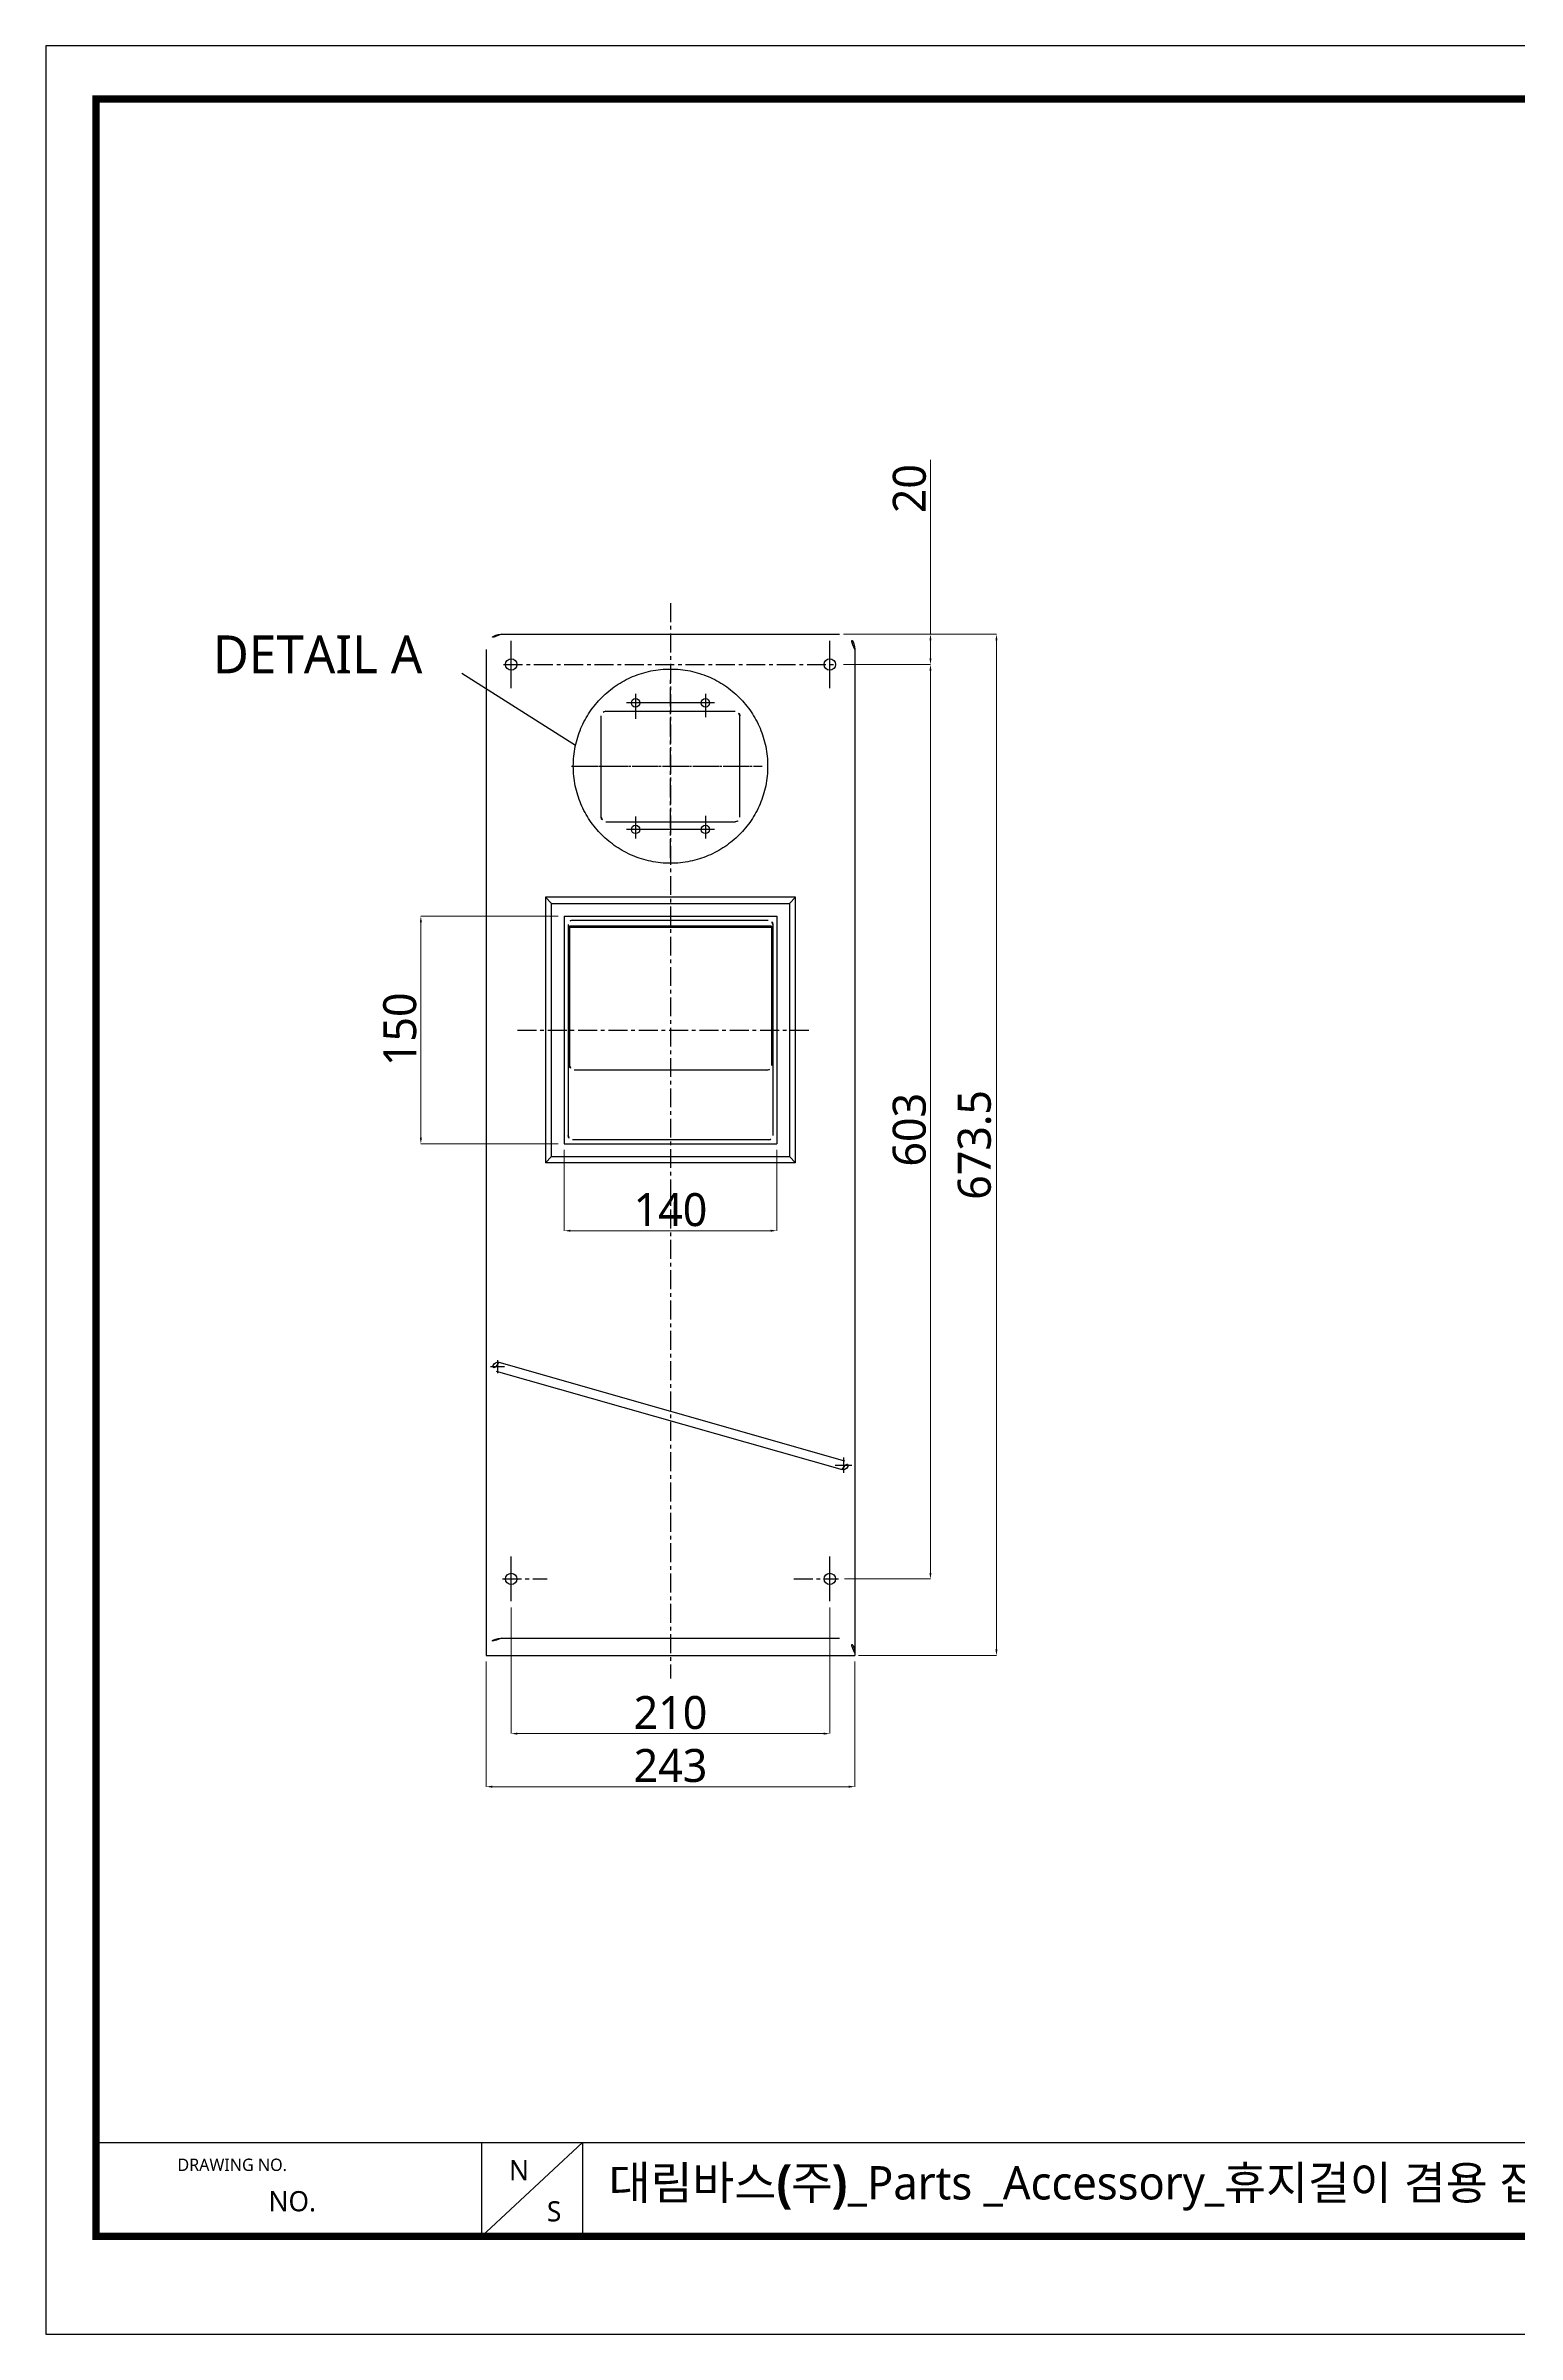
# Model space of a CAD drawing. Extents: x 16296660632 to 16296681112, y -37409619871 to -37409616634.
# Drawn here: x 16296679052 to 16296680022, y -37409618143 to -37409616634 of the extents above; entities that cross this region are included whole.
import ezdxf

# ---------------------------------------------------------------- set-up
doc = ezdxf.new("R2010")
doc.units = 0
doc.header["$LTSCALE"] = 10
doc.header["$MEASUREMENT"] = 0
doc.header["$PDMODE"] = 3
doc.header["$PDSIZE"] = -10
doc.linetypes.add('CENTER', pattern=[2, 1.25, -0.25, 0.25, -0.25])
doc.linetypes.add('PHANTOM', pattern=[25, 20, -1, 1, -1, 1, -1])
doc.layers.get('0').update_dxf_attribs({"linetype": 'CONTINUOUS'})
doc.layers.get('DEFPOINTS').update_dxf_attribs({"linetype": 'CONTINUOUS'})
doc.layers.add('center', color=1, linetype='CENTER')
doc.styles.add('Daelim Dimension', font='')
doc.styles.get('Daelim Dimension').set_extended_font_data('NanumGothic')
doc.dimstyles.new('DEFAULT', dxfattribs={"dimscale": 2, "dimtxt": 2, "dimasz": 2, "dimexe": 0, "dimexo": 2, "dimgap": 1, "dimtad": 1, "dimdec": 1, "dimzin": 9, "dimdsep": 46, "dimtxsty": 'Daelim Dimension', "dimcen": 0.5, "dimclrd": 252, "dimclre": 252, "dimclrt": 3, "dimadec": 1, "dimazin": 0, "dimtfac": 1, "dimtdec": 1, "dimtix": 1, "dimtmove": 0, "dimatfit": 3, "dimfxl": 1, "dimtolj": 1, "dimtzin": 1, "dimlwd": 9, "dimlwe": 9, "dimarcsym": 0})
doc.dimstyles.new('STANDARD$7', dxfattribs={"dimtxt": 3.5, "dimasz": 3, "dimexe": 1, "dimexo": 0.0625, "dimgap": 1, "dimtad": 1, "dimdec": 4, "dimzin": 0, "dimdsep": 46, "dimtxsty": 'Daelim Dimension', "dimcen": 1, "dimclrt": 2, "dimadec": 0, "dimazin": 0, "dimtfac": 1, "dimtdec": 4, "dimtofl": 0, "dimtmove": 0, "dimatfit": 3, "dimfxl": 1, "dimtolj": 1, "dimtzin": 0, "dimarcsym": 0})

# ---------------------------------------------------------------- blocks, each defined once
blk = doc.blocks.new('*D0')
at = {"color": 5, "lineweight": 9, "transparency": 16777216}
for p, q in [((16296679635.48057, -37409617022.3784), (16296679635.48057, -37409616907.35692)), ((16296679578.09681, -37409617022.3784), (16296679635.48057, -37409617022.3784)), ((16296679635.48057, -37409617038.3784), (16296679635.48057, -37409617026.3784)), ((16296679578.09681, -37409617042.3784), (16296679635.48057, -37409617042.3784))]:
    blk.add_line(p, q, dxfattribs=at)
at = {"color": 5, "transparency": 16777216}
for points in [[(16296679634.8139, -37409617026.3784), (16296679636.14724, -37409617026.3784), (16296679635.48057, -37409617022.3784)], [(16296679634.8139, -37409617038.3784), (16296679636.14724, -37409617038.3784), (16296679635.48057, -37409617042.3784)]]:
    blk.add_solid(points, dxfattribs=at)
at = {"layer": 'DEFPOINTS', "color": 0, "transparency": 16777216}
for p in [(16296679574.09681, -37409617022.3784), (16296679574.09681, -37409617042.3784), (16296679635.48057, -37409617042.3784)]:
    blk.add_point(p, dxfattribs=at)
at = {"color": 7, "transparency": 16777216, "insert": (16296679621.69351, -37409616926.3844), "char_height": 4, "attachment_point": 5, "rotation": 90, "style": 'Daelim Dimension'}
blk.add_mtext('\\A1;{\\H5.4348x;20}', dxfattribs=at)
blk = doc.blocks.new('*D1')
at = {"color": 5, "lineweight": 9, "transparency": 16777216}
for p, q in [((16296679578.09681, -37409617042.3784), (16296679635.48057, -37409617042.3784)), ((16296679635.48057, -37409617046.3784), (16296679635.48057, -37409617641.3784)), ((16296679578.82184, -37409617645.3784), (16296679635.48057, -37409617645.3784))]:
    blk.add_line(p, q, dxfattribs=at)
at = {"color": 5, "transparency": 16777216}
for points in [[(16296679634.8139, -37409617046.3784), (16296679636.14724, -37409617046.3784), (16296679635.48057, -37409617042.3784)], [(16296679634.8139, -37409617641.3784), (16296679636.14724, -37409617641.3784), (16296679635.48057, -37409617645.3784)]]:
    blk.add_solid(points, dxfattribs=at)
at = {"layer": 'DEFPOINTS', "color": 0, "transparency": 16777216}
for p in [(16296679574.09681, -37409617042.3784), (16296679574.82184, -37409617645.3784), (16296679635.48057, -37409617645.3784)]:
    blk.add_point(p, dxfattribs=at)
at = {"color": 7, "transparency": 16777216, "insert": (16296679621.63131, -37409617349.1284), "char_height": 4, "attachment_point": 5, "rotation": 90, "style": 'Daelim Dimension'}
blk.add_mtext('\\A1;{\\H5.4348x;603}', dxfattribs=at)
blk = doc.blocks.new('*D2')
at = {"color": 5, "lineweight": 9, "transparency": 16777216}
for p, q in [((16296679629.18389, -37409617022.3784), (16296679678.98845, -37409617022.3784)), ((16296679678.98845, -37409617026.3784), (16296679678.98845, -37409617691.8784)), ((16296679588.09681, -37409617695.8784), (16296679678.98845, -37409617695.8784))]:
    blk.add_line(p, q, dxfattribs=at)
at = {"color": 5, "transparency": 16777216}
for points in [[(16296679678.32179, -37409617026.3784), (16296679679.65512, -37409617026.3784), (16296679678.98845, -37409617022.3784)], [(16296679678.32179, -37409617691.8784), (16296679679.65512, -37409617691.8784), (16296679678.98845, -37409617695.8784)]]:
    blk.add_solid(points, dxfattribs=at)
at = {"layer": 'DEFPOINTS', "color": 0, "transparency": 16777216}
for p in [(16296679625.18389, -37409617022.3784), (16296679584.09681, -37409617695.8784), (16296679678.98845, -37409617695.8784)]:
    blk.add_point(p, dxfattribs=at)
at = {"color": 7, "transparency": 16777216, "insert": (16296679664.59494, -37409617359.1284), "char_height": 4, "attachment_point": 5, "rotation": 90, "style": 'Daelim Dimension'}
blk.add_mtext('\\A1;{\\H5.4348x;673.5}', dxfattribs=at)
blk = doc.blocks.new('*D3')
at = {"color": 5, "lineweight": 9, "transparency": 16777216}
for p, q in [((16296679359.096809, -37409617664.103439), (16296679359.096809, -37409617747.380234)), ((16296679569.096809, -37409617664.103439), (16296679569.096809, -37409617747.380234)), ((16296679363.096809, -37409617747.380234), (16296679565.096809, -37409617747.380234))]:
    blk.add_line(p, q, dxfattribs=at)
at = {"color": 5, "transparency": 16777216}
for points in [[(16296679363.096809, -37409617746.713562), (16296679363.096809, -37409617748.04689), (16296679359.096809, -37409617747.380234)], [(16296679565.096809, -37409617746.713562), (16296679565.096809, -37409617748.04689), (16296679569.096809, -37409617747.380234)]]:
    blk.add_solid(points, dxfattribs=at)
at = {"layer": 'DEFPOINTS', "color": 0, "transparency": 16777216}
for p in [(16296679359.096809, -37409617660.103439), (16296679569.096809, -37409617660.103439), (16296679569.096809, -37409617747.380234)]:
    blk.add_point(p, dxfattribs=at)
at = {"color": 7, "transparency": 16777216, "insert": (16296679464.096809, -37409617733.593163), "char_height": 4, "attachment_point": 5, "style": 'Daelim Dimension'}
blk.add_mtext('\\A1;{\\H5.4348x;210}', dxfattribs=at)
blk = doc.blocks.new('*D4')
at = {"color": 5, "lineweight": 9, "transparency": 16777216}
for p, q in [((16296679342.596809, -37409617699.878403), (16296679342.596809, -37409617782.35508)), ((16296679585.596809, -37409617699.878403), (16296679585.596809, -37409617782.35508)), ((16296679346.596809, -37409617782.35508), (16296679581.596809, -37409617782.35508))]:
    blk.add_line(p, q, dxfattribs=at)
at = {"color": 5, "transparency": 16777216}
for points in [[(16296679346.596809, -37409617781.688423), (16296679346.596809, -37409617783.021744), (16296679342.596809, -37409617782.35508)], [(16296679581.596809, -37409617781.688423), (16296679581.596809, -37409617783.021744), (16296679585.596809, -37409617782.35508)]]:
    blk.add_solid(points, dxfattribs=at)
at = {"layer": 'DEFPOINTS', "color": 0, "transparency": 16777216}
for p in [(16296679342.596809, -37409617695.878403), (16296679585.596809, -37409617695.878403), (16296679585.596809, -37409617782.35508)]:
    blk.add_point(p, dxfattribs=at)
at = {"color": 7, "transparency": 16777216, "insert": (16296679464.096809, -37409617768.505814), "char_height": 4, "attachment_point": 5, "style": 'Daelim Dimension'}
blk.add_mtext('\\A1;{\\H5.4348x;243}', dxfattribs=at)
blk = doc.blocks.new('*D7')
at = {"color": 5, "lineweight": 9, "transparency": 16777216}
for p, q in [((16296679394.096809, -37409617362.378349), (16296679394.096809, -37409617415.726097)), ((16296679534.096809, -37409617362.378349), (16296679534.096809, -37409617415.726097)), ((16296679398.096809, -37409617415.726097), (16296679530.096809, -37409617415.726097))]:
    blk.add_line(p, q, dxfattribs=at)
at = {"color": 5, "transparency": 16777216}
for points in [[(16296679398.096809, -37409617415.059441), (16296679398.096809, -37409617416.392769), (16296679394.096809, -37409617415.726097)], [(16296679530.096809, -37409617415.059441), (16296679530.096809, -37409617416.392769), (16296679534.096809, -37409617415.726097)]]:
    blk.add_solid(points, dxfattribs=at)
at = {"layer": 'DEFPOINTS', "color": 0, "transparency": 16777216}
for p in [(16296679394.096809, -37409617358.378349), (16296679534.096809, -37409617358.378349), (16296679534.096809, -37409617415.726097)]:
    blk.add_point(p, dxfattribs=at)
at = {"color": 7, "transparency": 16777216, "insert": (16296679464.096809, -37409617401.970154), "char_height": 4, "attachment_point": 5, "style": 'Daelim Dimension'}
blk.add_mtext('\\A1;{\\H5.4348x;140}', dxfattribs=at)
blk = doc.blocks.new('*D8')
at = {"color": 5, "lineweight": 9, "transparency": 16777216}
for p, q in [((16296679390.09681, -37409617208.37835), (16296679299.53101, -37409617208.37835)), ((16296679299.53101, -37409617354.37835), (16296679299.53101, -37409617212.37835)), ((16296679390.09681, -37409617358.37835), (16296679299.53101, -37409617358.37835))]:
    blk.add_line(p, q, dxfattribs=at)
at = {"color": 5, "transparency": 16777216}
for points in [[(16296679298.86434, -37409617212.37835), (16296679300.19767, -37409617212.37835), (16296679299.53101, -37409617208.37835)], [(16296679298.86434, -37409617354.37835), (16296679300.19767, -37409617354.37835), (16296679299.53101, -37409617358.37835)]]:
    blk.add_solid(points, dxfattribs=at)
at = {"layer": 'DEFPOINTS', "color": 0, "transparency": 16777216}
for p in [(16296679299.53101, -37409617208.37835), (16296679394.09681, -37409617208.37835), (16296679394.09681, -37409617358.37835)]:
    blk.add_point(p, dxfattribs=at)
at = {"color": 7, "transparency": 16777216, "insert": (16296679285.7284, -37409617282.89662), "char_height": 4, "attachment_point": 5, "rotation": 90, "style": 'Daelim Dimension'}
blk.add_mtext('\\A1;{\\H5.4348x;150}', dxfattribs=at)

msp = doc.modelspace()

# ---------------------------------------------------------------- linework, layer by layer
at = {"color": 1, "linetype": 'CENTER'}
for p, q in [((16296679464.1, -37409617001.85), (16296679464.1, -37409617710.92)), ((16296679363.18, -37409617283.38), (16296679555.31, -37409617283.38))]:
    msp.add_line(p, q, dxfattribs=at)
at = {"lineweight": -3}
for p, q in [((16296679352.6, -37409617022.38), (16296679575.6, -37409617022.38)), ((16296679342.6, -37409617032.38), (16296679342.6, -37409617695.88)), ((16296679585.6, -37409617032.38), (16296679585.6, -37409617695.88)), ((16296679342.6, -37409617675.38), (16296679342.6, -37409617680.38)), ((16296679352.6, -37409617684.36), (16296679575.6, -37409617684.36)), ((16296679342.6, -37409617695.88), (16296679585.6, -37409617695.88))]:
    msp.add_line(p, q, dxfattribs=at)
at = {"color": 1, "linetype": 'CENTER', "ltscale": 0.5}
for p, q in [((16296679359.1, -37409617058.06), (16296679359.1, -37409617026.69)), ((16296679569.1, -37409617058.06), (16296679569.1, -37409617026.69))]:
    msp.add_line(p, q, dxfattribs=at)
at = {"color": 1, "linetype": 'CENTER', "lineweight": -3}
for p, q in [((16296679354.1, -37409617042.38), (16296679574.1, -37409617042.38)), ((16296679359.1, -37409617660.1), (16296679359.1, -37409617630.65)), ((16296679569.1, -37409617660.1), (16296679569.1, -37409617630.65)), ((16296679353.37, -37409617645.38), (16296679382.82, -37409617645.38)), ((16296679545.37, -37409617645.38), (16296679574.82, -37409617645.38))]:
    msp.add_line(p, q, dxfattribs=at)
at = {"color": 1, "linetype": 'PHANTOM'}
for p, q in [((16296679493.1, -37409617067.63), (16296679435.1, -37409617067.63)), ((16296679441.1, -37409617061.63), (16296679441.1, -37409617078.16)), ((16296679487.1, -37409617061.63), (16296679487.1, -37409617077.04)), ((16296679441.1, -37409617142.54), (16296679441.1, -37409617157.13)), ((16296679487.1, -37409617142.22), (16296679487.1, -37409617157.13)), ((16296679493.1, -37409617151.13), (16296679435.1, -37409617151.13)), ((16296679394.1, -37409617208.38), (16296679394.1, -37409617358.38)), ((16296679394.1, -37409617208.38), (16296679534.1, -37409617208.38)), ((16296679534.1, -37409617208.38), (16296679534.1, -37409617358.38)), ((16296679394.1, -37409617358.38), (16296679534.1, -37409617358.38))]:
    msp.add_line(p, q, dxfattribs=at)
at = {"color": 7, "linetype": 'Continuous'}
for p, q in [((16296679418.4, -37409617143.08), (16296679418.4, -37409617076.18)), ((16296679421.4, -37409617073.18), (16296679506.8, -37409617073.18)), ((16296679509.8, -37409617143.08), (16296679509.8, -37409617076.18)), ((16296679421.4, -37409617146.08), (16296679506.8, -37409617146.08))]:
    msp.add_line(p, q, dxfattribs=at)
at = {"color": 1, "linetype": 'CENTER', "lineweight": -3, "ltscale": 0.5}
msp.add_line((16296679409.1, -37409617109.38), (16296679519.1, -37409617109.38), dxfattribs=at)
at = {"color": 2}
for p, q in [((16296679381.6, -37409617195.88), (16296679385.6, -37409617199.88)), ((16296679385.6, -37409617199.88), (16296679542.6, -37409617199.88)), ((16296679385.6, -37409617366.88), (16296679385.6, -37409617199.88)), ((16296679546.6, -37409617195.88), (16296679542.6, -37409617199.88)), ((16296679542.6, -37409617199.88), (16296679542.6, -37409617366.88)), ((16296679530.6, -37409617215.88), (16296679397.6, -37409617215.88)), ((16296679381.6, -37409617370.88), (16296679385.6, -37409617366.88)), ((16296679385.6, -37409617366.88), (16296679542.6, -37409617366.88)), ((16296679542.6, -37409617366.88), (16296679546.6, -37409617370.88))]:
    msp.add_line(p, q, dxfattribs=at)
for p, q in [((16296679381.6, -37409617195.88), (16296679381.6, -37409617370.88)), ((16296679546.6, -37409617195.88), (16296679381.6, -37409617195.88)), ((16296679546.6, -37409617370.88), (16296679546.6, -37409617195.88)), ((16296679396.6, -37409617213.88), (16296679396.6, -37409617352.88)), ((16296679397.6, -37409617214.88), (16296679397.6, -37409617306.88)), ((16296679530.6, -37409617214.88), (16296679397.6, -37409617214.88)), ((16296679399.6, -37409617210.88), (16296679528.6, -37409617210.88)), ((16296679530.6, -37409617214.88), (16296679530.6, -37409617306.88)), ((16296679531.6, -37409617213.88), (16296679531.6, -37409617352.88)), ((16296679528.6, -37409617355.88), (16296679399.6, -37409617355.88)), ((16296679546.6, -37409617370.88), (16296679381.6, -37409617370.88)), ((16296679350.92, -37409617502.49), (16296679578.92, -37409617567.49)), ((16296679349.27, -37409617508.26), (16296679577.27, -37409617573.26))]:
    msp.add_line(p, q)
at = {"color": 7, "ltscale": 0.2}
msp.add_line((16296679527.6, -37409617309.88), (16296679400.6, -37409617309.88), dxfattribs=at)
at = {"color": 1, "linetype": 'CENTER', "ltscale": 0.2}
for p, q in [((16296679345.47, -37409617505.38), (16296679354.73, -37409617505.38)), ((16296679350.1, -37409617501.13), (16296679350.1, -37409617509.63)), ((16296679578.1, -37409617565.27), (16296679578.1, -37409617575.49)), ((16296679572.6, -37409617570.38), (16296679583.59, -37409617570.38))]:
    msp.add_line(p, q, dxfattribs=at)
at = {"color": 5}
msp.add_line((16296679085.38, -37409618016.98), (16296680743.74, -37409618016.98), dxfattribs=at)
at = {"color": 5, "ltscale": 40}
for p, q in [((16296679339.59, -37409618016.98), (16296679339.59, -37409618079.04)), ((16296679339.59, -37409618016.98), (16296679339.59, -37409618079.04)), ((16296679406.01, -37409618016.98), (16296679339.59, -37409618079.04)), ((16296679406.01, -37409618016.98), (16296679339.59, -37409618079.04)), ((16296679406.01, -37409618016.98), (16296679406.01, -37409618079.04)), ((16296679406.01, -37409618016.98), (16296679406.01, -37409618079.04))]:
    msp.add_line(p, q, dxfattribs=at)
at = {"ltscale": 0.5}
msp.add_lwpolyline([(16296679052.27, -37409618143.42), (16296681111.82, -37409618143.42), (16296681111.82, -37409616634.34), (16296679052.27, -37409616634.34)], close=True, dxfattribs=at)
at = {"color": 5, "linetype": 'ByBlock', "lineweight": 200, "const_width": 4.75}
msp.add_lwpolyline([(16296679085.38, -37409618078.8), (16296681078.5, -37409618078.8), (16296681078.5, -37409616669.38), (16296679085.38, -37409616669.38)], close=True, dxfattribs=at)
for centre, radius in [((16296679359.1, -37409617042.38), 3.75), ((16296679569.1, -37409617042.38), 3.75), ((16296679441.1, -37409617067.63), 2.75), ((16296679487.1, -37409617067.63), 2.75), ((16296679441.1, -37409617151.13), 2.75), ((16296679487.1, -37409617151.13), 2.75), ((16296679359.1, -37409617645.38), 3.75), ((16296679569.1, -37409617645.38), 3.75)]:
    msp.add_circle(centre, radius)
at = {"color": 1, "linetype": 'PHANTOM'}
msp.add_circle((16296679464.1, -37409617109.38), 64.06, dxfattribs=at)
at = {"lineweight": -3}
for centre, start, end in [((16296679352.6, -37409617032.38), 90, 180), ((16296679575.6, -37409617032.38), 0, 90), ((16296679352.6, -37409617694.36), 90, 180), ((16296679575.6, -37409617694.36), 0, 90)]:
    msp.add_arc(centre, 10, start, end, dxfattribs=at)
at = {"color": 7, "linetype": 'Continuous'}
for centre, start, end in [((16296679421.4, -37409617076.18), 90, 180), ((16296679506.8, -37409617076.18), 0, 90), ((16296679421.4, -37409617143.08), 180, 270), ((16296679506.8, -37409617143.08), 270, 0)]:
    msp.add_arc(centre, 3, start, end, dxfattribs=at)
for centre, start, end in [((16296679399.6, -37409617213.88), 90, 180), ((16296679528.6, -37409617213.88), 0, 90), ((16296679400.6, -37409617306.88), 180, 270), ((16296679527.6, -37409617306.88), 270, 0), ((16296679399.6, -37409617352.88), 180, 270), ((16296679528.6, -37409617352.88), 270, 0), ((16296679350.1, -37409617505.38), 74.08782, 254.08782), ((16296679578.1, -37409617570.38), 254.08793, 74.08793)]:
    msp.add_arc(centre, 3, start, end)
at = {"layer": 'center'}
for p, q in [((16296679464.1, -37409617170.06), (16296679464.1, -37409617050.39)), ((16296679398.78, -37409617109.38), (16296679524.5, -37409617109.38))]:
    msp.add_line(p, q, dxfattribs=at)

# ---------------------------------------------------------------- texts
at = {"color": 5, "ltscale": 40, "style": 'Daelim Dimension'}
msp.add_text('DRAWING NO.', height=8.1275, dxfattribs=at).set_placement((16296679139.08, -37409618035.75))
at = {"color": 2, "style": 'Daelim Dimension'}
for s, insert, char_height, width, attachment_point in [('DETAIL A', (16296679231.47, -37409617035.71), 25, 190.1678, 5), ('{\\fPretendard Variable SemiBold|b0|i0|c129|p2;대림바스(주)}_Parts _Accessory_{\\fGulim|b0|i0|c129|p50;휴지걸이 겸용 잡지꽂이 }({\\fGulim|b0|i0|c129|p50;매립형},{\\fGulim|b0|i0|c129|p50;인터폰})_DL A9042', (16296679423.34, -37409618032.55), 22, 1407.5304, 1)]:
    msp.add_mtext(s, dxfattribs=dict(at, insert=insert, char_height=char_height, width=width, attachment_point=attachment_point))
at = {"attachment_point": 1, "style": 'Daelim Dimension'}
for s, insert, char_height, width in [('N', (16296679357.65, -37409618028.61), 13.3, 18.5623), ('NO.', (16296679199.1, -37409618049.05), 13.301, 83.4387), ('S', (16296679382.61, -37409618055.72), 13.3, 18.5623)]:
    msp.add_mtext(s, dxfattribs=dict(at, insert=insert, char_height=char_height, width=width))

# ---------------------------------------------------------------- dimensions: what is measured, and where the dimension line sits
at = {"color": 5}
for base, p1, p2, picture, middle in [((16296679635.48, -37409617042.38), (16296679574.1, -37409617022.38), (16296679574.1, -37409617042.38), '*D0', (16296679635.48, -37409616926.38)), ((16296679678.99, -37409617695.88), (16296679625.18, -37409617022.38), (16296679584.1, -37409617695.88), '*D2', (16296679678.99, -37409617359.13)), ((16296679635.48, -37409617645.38), (16296679574.1, -37409617042.38), (16296679574.82, -37409617645.38), '*D1', (16296679635.48, -37409617349.13)), ((16296679299.53, -37409617208.38), (16296679394.1, -37409617358.38), (16296679394.1, -37409617208.38), '*D8', (16296679299.53, -37409617282.9))]:
    dim = msp.add_linear_dim(base=base, p1=p1, p2=p2, angle=90, text='{\\H5.4348x;<>}', dimstyle='DEFAULT', override={"dimclrd": 5, "dimclre": 5, "dimclrt": 7}, dxfattribs=at)
    dim.commit()
    dim.dimension.update_dxf_attribs({"geometry": picture, "text_midpoint": middle, "dimtype": 160})
for base, p1, p2, picture, middle in [((16296679534.1, -37409617415.73), (16296679394.1, -37409617358.38), (16296679534.1, -37409617358.38), '*D7', (16296679464.1, -37409617401.97)), ((16296679569.1, -37409617747.38), (16296679359.1, -37409617660.1), (16296679569.1, -37409617660.1), '*D3', (16296679464.1, -37409617733.59)), ((16296679585.6, -37409617782.36), (16296679342.6, -37409617695.88), (16296679585.6, -37409617695.88), '*D4', (16296679464.1, -37409617768.51))]:
    dim = msp.add_linear_dim(base=base, p1=p1, p2=p2, text='{\\H5.4348x;<>}', dimstyle='DEFAULT', override={"dimclrd": 5, "dimclre": 5, "dimclrt": 7}, dxfattribs=at)
    dim.commit()
    dim.dimension.update_dxf_attribs({"geometry": picture, "text_midpoint": middle})

# ---------------------------------------------------------------- leaders
msp.add_leader([(16296679401.49, -37409617095.8), (16296679326.55, -37409617048.21)], dimstyle='STANDARD$7', override={"dimtxt": 2.3, "dimasz": 2.5, "dimexo": 0.3, "dimgap": 1, "dimtad": 0, "dimdec": 2, "dimcen": 0, "dimclrd": 5, "dimclre": 2, "dimtp": 0.1, "dimtfac": 0.5, "dimtdec": 2}, dxfattribs=at)

doc.saveas('drawing.dxf')
